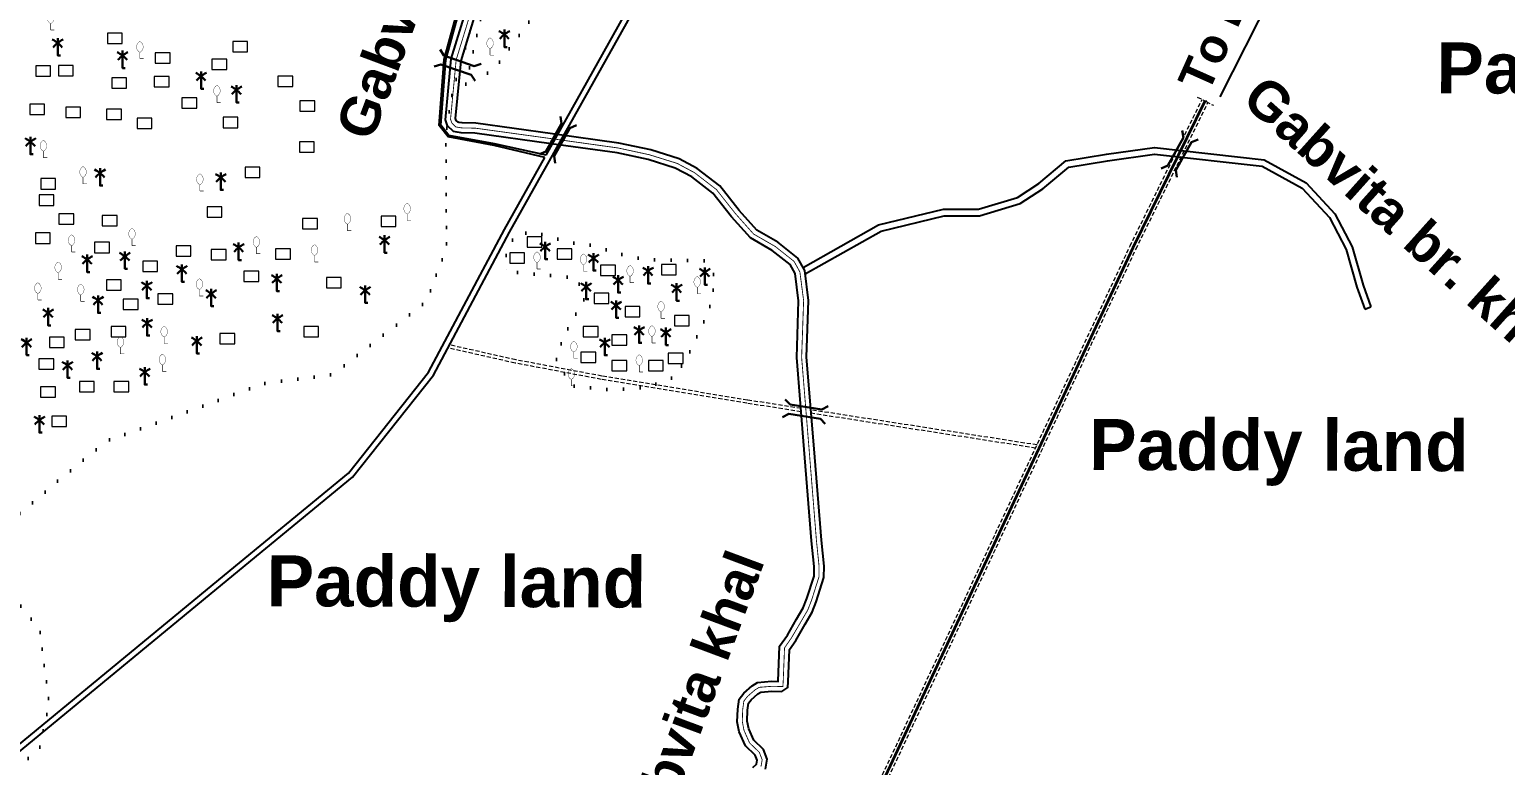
# Model space of a CAD drawing. Header units: millimetres. Extents: x 103 to 36356, y -175259 to -48.
# Drawn here: x 24330 to 26115, y -174009 to -173118 of the extents above; entities that cross this region are included whole.
import ezdxf

# ---------------------------------------------------------------- set-up
doc = ezdxf.new("R2010")
doc.units = ezdxf.units.MM
doc.header["$MEASUREMENT"] = 0
for name, pattern in [('CENTERX2', [4, 2.5, -0.5, 0.5, -0.5]), ('DASHED2', [0.375, 0.25, -0.125]), ('DOT2', [0.125, 0, -0.125]), ('HIDDENX2', [0.75, 0.5, -0.25])]:
    doc.linetypes.add(name, pattern=pattern)
for name, color, linetype, lineweight in [('Bridge or Culvert', 7, 'Continuous', 25), ('Earthan Road', 7, 'DASHED2', 9), ('HOUSE', 144, 'Continuous', 18), ('PUCCA ROAD', 1, 'Continuous', 30), ('Rail Line', 14, 'TRACKS', 35)]:
    doc.layers.add(name, color=color, linetype=linetype, lineweight=lineweight)
for name, color, linetype in [('Home Stead', 151, 'Continuous'), ('Khal', 4, 'Continuous'), ('TEXT', 5, 'Continuous'), ('Trees', 77, 'Continuous')]:
    doc.layers.add(name, color=color, linetype=linetype)
doc.styles.get("Standard").update_dxf_attribs({"font": 'arial.ttf'})
doc.styles.add('sum', font='arialbd.ttf')
doc.linetypes.add('TRACKS', pattern='A,0.15,[130,ltypeshp.shx,S=0.25,R=0,X=0,Y=0],0.15', length=0.3)
doc.dimstyles.get("Standard").update_dxf_attribs({"dimtxt": 0.18, "dimasz": 0.18, "dimexe": 0.18, "dimexo": 0.0625, "dimgap": 0.09, "dimtad": 0, "dimtih": 1, "dimtoh": 1, "dimdec": 4, "dimzin": 0, "dimdsep": 46, "dimtxsty": 'Standard', "dimblk": 'DATUMBLANK', "dimcen": 0.09, "dimadec": 0, "dimazin": 0, "dimtfac": 1, "dimtdec": 4, "dimtofl": 0, "dimtmove": 0, "dimatfit": 3, "dimfxl": 1, "dimtolj": 1, "dimtzin": 0, "dimarcsym": 0})

# ---------------------------------------------------------------- blocks, each defined once
blk = doc.blocks.new('A$C7FEE66E4')
at = {"layer": 'Trees', "linetype": 'Continuous', "const_width": 0.000142}
blk.add_lwpolyline([(0, 0.00001, 0.606435), (0, 0.00493, 0.606435)], format="xyb", close=True, dxfattribs=at)
at = {"layer": 'Trees', "linetype": 'Continuous', "const_width": 0.000252}
for points in [[(0, 0.00001), (0, -0.00287)], [(0, -0.00287), (0.00172, -0.00287)]]:
    blk.add_lwpolyline(points, dxfattribs=at)
blk = doc.blocks.new('A$C01DB3217')
at = {"layer": 'Trees', "color": 1, "lineweight": 30}
blk.add_lwpolyline([(0, 0.0028), (0, -0.00714), (0.00154, -0.00714)], dxfattribs=at)
for centre, start, end in [((-0.01201, -0.01535), 41.24911, 62.67823), ((0.01201, -0.01535), 117.32177, 138.75089)]:
    blk.add_arc(centre, 0.01949, start, end, dxfattribs=at)
blk = doc.blocks.new('_DatumBlank')
at = {"color": 0, "linetype": 'ByBlock', "lineweight": -2}
for p, q in [((0, 0.577), (-1, 0)), ((0, -0.577), (0, 0.577)), ((-1, 0), (0, -0.577))]:
    blk.add_line(p, q, dxfattribs=at)
blk = doc.blocks.new('A$C3B865840')
at = {"layer": 'Bridge or Culvert', "color": 7, "linetype": 'Continuous', "lineweight": 30}
for points in [[(0, 43.6), (13.8, 33.1), (91.3, 33.3), (105, 44.2)], [(0.2, 0), (13.9, 10.6), (91.4, 10.9), (105.2, 0.2)]]:
    blk.add_lwpolyline(points, dxfattribs=at)

msp = doc.modelspace()

# ---------------------------------------------------------------- linework, layer by layer
at = {"layer": 'Earthan Road', "color": 7, "linetype": 'HIDDENX2', "ltscale": 10}
for points in [[(24795.2, -175174.2), (24858.8, -175061.3), (25044.5, -174682.6), (25222.8, -174310), (25361.4, -174020.4), (25660.8, -173380.4), (25747.9, -173203)], [(24802, -175178.4), (24865.9, -175065), (25051.7, -174686.1), (25230, -174313.5), (25368.6, -174023.8), (25668, -173383.9), (25755, -173206.8)], [(25742.1, -173200.2), (25752.1, -173205.1), (25751.9, -173206.3), (25753, -173204.2), (25752.7, -173205.5), (25761.5, -173210.1)], [(25262.8, -173581), (25197.2, -173570.8), (25021.1, -173541.9), (24916.8, -173522.1), (24835.6, -173503.9)], [(25262.5, -173576.9), (25197.9, -173566.9), (25021.8, -173537.9), (24917.6, -173518.2), (24837.6, -173500.2)], [(25548.2, -173621.2), (25274.7, -173578.8)], [(25546.4, -173625), (25275, -173582.9)]]:
    msp.add_lwpolyline(points, dxfattribs=at)
at = {"layer": 'Home Stead', "color": 7, "linetype": 'DOT2', "lineweight": 50, "ltscale": 159.474072, "flags": 128}
for points in [[(24857.4, -173184.4), (24874.8, -173106.8), (24883.3, -173049.2), (24881.9, -173022.4), (24892.1, -172993.7), (24916.7, -172954.7), (24922.4, -172914.1), (24919.5, -172901.1), (24916.2, -172895.6), (24906.9, -172876.9), (24866.6, -172797.4), (24853.7, -172763.3), (24853.7, -172728.4), (24855.7, -172662), (24850.7, -172649.4), (24829.8, -172641.5), (24809.6, -172632.6), (24777.8, -172614.6), (24771.7, -172605.7), (24764.1, -172530.4), (24771, -172479.5), (24762.6, -172396.5), (24760.6, -172362.5), (24769.2, -172174.5), (24771.7, -172155.5), (24788.5, -172149.9), (24835.9, -172148), (24880.6, -172146.3), (24957.1, -172098.3), (24969.9, -172085.1), (24979, -172063.9), (24999.6, -172029.4), (25015.4, -172029.4), (25050, -172033.4), (25124.1, -172026.5), (25168.4, -172010.9), (25231.8, -171975), (25305.3, -171956.4), (25395.3, -171995.8), (25521.8, -172128.1), (25531.6, -172298.6), (25426.6, -172450), (25253.9, -172671.4), (25068.4, -173039.8), (25035.5, -173041.7), (24988.6, -173054.3), (24957.9, -173062.6), (24941.1, -173099.4), (24913.4, -173137), (24890.7, -173167.7), (24857.4, -173184.4)], [(24176.5, -174131.2), (24179.5, -173947.3), (24157.5, -173917), (24123.3, -173911.6), (24086, -173928.3), (24040.7, -173977.8), (24008.8, -174001.1), (23991.2, -174009.4), (23976.2, -174001.4), (23966.6, -173980.8), (23964.6, -173945.6), (23971.5, -173889.7), (24006.1, -173796.2), (24007.9, -173747.9), (23994.2, -173721.7), (23944.1, -173712.1), (23900.5, -173720.5), (23833.5, -173756.7), (23814.7, -173757.9), (23803.3, -173744.7), (23808.9, -173714.6), (23822.9, -173645.2), (23800.3, -173586.4), (23768.2, -173531.8), (23778.2, -173489.2), (23811.5, -173424.5), (23826.8, -173365.5), (23809.9, -173318.5), (23733.8, -173208.6), (23716.8, -173123.6), (23695.3, -173047.2), (23690.8, -172971.7), (23708.1, -172944.9), (23828.8, -172865.7), (23971.5, -172779.4), (24144.6, -172667.2), (24227.9, -172579.2), (24395.7, -172366.2), (24423.5, -172295.4), (24479.3, -172221.9), (24517.7, -172194.5), (24581.2, -172166.2), (24645.4, -172137.7), (24741.9, -172111.8), (24796.2, -172074.6), (24840.7, -172037.4), (24862.5, -172017), (24869.1, -172005.4), (24903.4, -172018.7), (24990.6, -172048.7), (24979, -172073), (24964.9, -172101.8), (24925.6, -172128.7), (24892.8, -172149.7), (24877.2, -172152.5), (24834.3, -172153.4), (24791.2, -172156.3), (24768.9, -172165.8), (24761.6, -172174.9), (24763.3, -172197.5), (24762.7, -172253), (24754.8, -172369.3), (24753.2, -172392.3), (24765.8, -172503.6), (24757.4, -172557.3), (24765.5, -172632.9), (24772.7, -172646.9), (24780.4, -172656.9), (24819, -172678), (24840.4, -172685.2), (24850.9, -172694), (24853.4, -172700), (24844.3, -172791.8), (24865.4, -172844.2), (24913.2, -172934.4), (24905.5, -172973.3), (24880.1, -173020.6), (24864.7, -173112.2), (24840, -173199.5), (24833.2, -173245.7), (24833.9, -173383.5), (24809.4, -173447.8), (24696.6, -173536.1), (24612.8, -173546.9), (24522.9, -173580.3), (24424.8, -173615.7), (24374.9, -173655.6), (24307.8, -173712.7), (24309.6, -173804.3), (24342.2, -173845.4), (24353.1, -173934.3), (24341.9, -173988), (24253.6, -174067.6), (24176.5, -174131.2)], [(24919.9, -173412.7), (24992, -173419.1), (25000.3, -173444.8), (24977.8, -173486), (24966.2, -173516.2), (24984.9, -173549.7), (25033.8, -173554.8), (25076.3, -173551.6), (25111, -173538.7), (25129.1, -173506.6), (25151.6, -173458.3), (25159.3, -173418.5), (25145.8, -173398.5), (25113.6, -173397.9), (25071.8, -173396.6), (25043.5, -173390.2), (25007.4, -173379.2), (24981, -173376), (24937.3, -173363.1), (24916, -173368), (24905.5, -173393), (24901.9, -173407.1), (24919.9, -173412.7)]]:
    msp.add_lwpolyline(points, dxfattribs=at)
at = {"layer": 'HOUSE'}
for points in [[(24423.8, -173135.2), (24441.7, -173135.2), (24441.7, -173122.7), (24423.8, -173122.7), (24423.8, -173135.2)], [(24575.4, -173145.5), (24593.3, -173145.5), (24593.3, -173133), (24575.4, -173133), (24575.4, -173145.5)], [(24481.7, -173159.2), (24499.6, -173159.2), (24499.6, -173146.7), (24481.7, -173146.7), (24481.7, -173159.2)], [(24550.2, -173166.8), (24568.2, -173166.8), (24568.2, -173154.3), (24550.2, -173154.3), (24550.2, -173166.8)], [(24337.1, -173175), (24355.1, -173175), (24355.1, -173162.5), (24337.1, -173162.5), (24337.1, -173175)], [(24364.4, -173174.5), (24382.3, -173174.5), (24382.3, -173161.9), (24364.4, -173161.9), (24364.4, -173174.5)], [(24429, -173189.5), (24446.9, -173189.5), (24446.9, -173176.9), (24429, -173176.9), (24429, -173189.5)], [(24480.5, -173187.9), (24498.5, -173187.9), (24498.5, -173175.3), (24480.5, -173175.3), (24480.5, -173187.9)], [(24630, -173187.2), (24647.9, -173187.2), (24647.9, -173174.7), (24630, -173174.7), (24630, -173187.2)], [(24329.9, -173221.2), (24347.8, -173221.2), (24347.8, -173208.6), (24329.9, -173208.6), (24329.9, -173221.2)], [(24373.3, -173225.1), (24391.2, -173225.1), (24391.2, -173212.5), (24373.3, -173212.5), (24373.3, -173225.1)], [(24513.9, -173213.6), (24531.9, -173213.6), (24531.9, -173201.1), (24513.9, -173201.1), (24513.9, -173213.6)], [(24656.7, -173217.3), (24674.6, -173217.3), (24674.6, -173204.7), (24656.7, -173204.7), (24656.7, -173217.3)], [(24422.8, -173227.3), (24440.8, -173227.3), (24440.8, -173214.8), (24422.8, -173214.8), (24422.8, -173227.3)], [(24459.6, -173238.4), (24477.5, -173238.4), (24477.5, -173225.9), (24459.6, -173225.9), (24459.6, -173238.4)], [(24563.7, -173237.3), (24581.7, -173237.3), (24581.7, -173224.7), (24563.7, -173224.7), (24563.7, -173237.3)], [(24656.1, -173266.8), (24674, -173266.8), (24674, -173254.2), (24656.1, -173254.2), (24656.1, -173266.8)], [(24590.3, -173297.6), (24608.2, -173297.6), (24608.2, -173285), (24590.3, -173285), (24590.3, -173297.6)], [(24343.2, -173311.5), (24361.1, -173311.5), (24361.1, -173298.9), (24343.2, -173298.9), (24343.2, -173311.5)], [(24341.1, -173331.3), (24359, -173331.3), (24359, -173318.7), (24341.1, -173318.7), (24341.1, -173331.3)], [(24544.3, -173345.4), (24562.2, -173345.4), (24562.2, -173332.9), (24544.3, -173332.9), (24544.3, -173345.4)], [(24365.1, -173353.9), (24383.1, -173353.9), (24383.1, -173341.4), (24365.1, -173341.4), (24365.1, -173353.9)], [(24417.6, -173356), (24435.5, -173356), (24435.5, -173343.5), (24417.6, -173343.5), (24417.6, -173356)], [(24659.8, -173359.6), (24677.7, -173359.6), (24677.7, -173347), (24659.8, -173347), (24659.8, -173359.6)], [(24754.7, -173356.7), (24772.6, -173356.7), (24772.6, -173344.2), (24754.7, -173344.2), (24754.7, -173356.7)], [(24336.8, -173377.3), (24354.7, -173377.3), (24354.7, -173364.7), (24336.8, -173364.7), (24336.8, -173377.3)], [(24931.4, -173381.7), (24949.3, -173381.7), (24949.3, -173369.2), (24931.4, -173369.2), (24931.4, -173381.7)], [(24408.3, -173388.6), (24426.3, -173388.6), (24426.3, -173376), (24408.3, -173376), (24408.3, -173388.6)], [(24506.8, -173392.8), (24524.7, -173392.8), (24524.7, -173380.3), (24506.8, -173380.3), (24506.8, -173392.8)], [(24549.3, -173397.1), (24567.2, -173397.1), (24567.2, -173384.5), (24549.3, -173384.5), (24549.3, -173397.1)], [(24627.2, -173396.4), (24645.1, -173396.4), (24645.1, -173383.8), (24627.2, -173383.8), (24627.2, -173396.4)], [(24910.5, -173401.3), (24928.4, -173401.3), (24928.4, -173388.7), (24910.5, -173388.7), (24910.5, -173401.3)], [(24967.6, -173396.3), (24985.5, -173396.3), (24985.5, -173383.8), (24967.6, -173383.8), (24967.6, -173396.3)], [(24466.4, -173411.2), (24484.3, -173411.2), (24484.3, -173398.7), (24466.4, -173398.7), (24466.4, -173411.2)], [(24588.9, -173423.3), (24606.9, -173423.3), (24606.9, -173410.7), (24588.9, -173410.7), (24588.9, -173423.3)], [(25020.3, -173416.3), (25038.2, -173416.3), (25038.2, -173403.8), (25020.3, -173403.8), (25020.3, -173416.3)], [(25093.8, -173415.5), (25111.7, -173415.5), (25111.7, -173403), (25093.8, -173403), (25093.8, -173415.5)], [(24422.5, -173433.9), (24440.4, -173433.9), (24440.4, -173421.3), (24422.5, -173421.3), (24422.5, -173433.9)], [(24688.8, -173431.1), (24706.7, -173431.1), (24706.7, -173418.5), (24688.8, -173418.5), (24688.8, -173431.1)], [(24443, -173457.2), (24461, -173457.2), (24461, -173444.7), (24443, -173444.7), (24443, -173457.2)], [(24484.8, -173450.9), (24502.8, -173450.9), (24502.8, -173438.3), (24484.8, -173438.3), (24484.8, -173450.9)], [(25012.5, -173450.1), (25030.4, -173450.1), (25030.4, -173437.6), (25012.5, -173437.6), (25012.5, -173450.1)], [(25050, -173466), (25067.9, -173466), (25067.9, -173453.5), (25050, -173453.5), (25050, -173466)], [(24384.8, -173494.1), (24402.8, -173494.1), (24402.8, -173481.6), (24384.8, -173481.6), (24384.8, -173494.1)], [(24428.2, -173490.5), (24446.1, -173490.5), (24446.1, -173478), (24428.2, -173478), (24428.2, -173490.5)], [(24661.2, -173490.5), (24679.1, -173490.5), (24679.1, -173478), (24661.2, -173478), (24661.2, -173490.5)], [(24999.4, -173490.5), (25017.4, -173490.5), (25017.4, -173477.9), (24999.4, -173477.9), (24999.4, -173490.5)], [(25109.7, -173477.1), (25127.6, -173477.1), (25127.6, -173464.6), (25109.7, -173464.6), (25109.7, -173477.1)], [(24353.7, -173503.3), (24371.6, -173503.3), (24371.6, -173490.8), (24353.7, -173490.8), (24353.7, -173503.3)], [(24559.9, -173499), (24577.8, -173499), (24577.8, -173486.4), (24559.9, -173486.4), (24559.9, -173499)], [(25034.1, -173500.3), (25052, -173500.3), (25052, -173487.8), (25034.1, -173487.8), (25034.1, -173500.3)], [(24340.9, -173529.5), (24358.8, -173529.5), (24358.8, -173517), (24340.9, -173517), (24340.9, -173529.5)], [(24996.6, -173521.6), (25014.5, -173521.6), (25014.5, -173509), (24996.6, -173509), (24996.6, -173521.6)], [(25102.1, -173522.7), (25120.1, -173522.7), (25120.1, -173510.1), (25102.1, -173510.1), (25102.1, -173522.7)], [(25034.1, -173531.4), (25052, -173531.4), (25052, -173518.9), (25034.1, -173518.9), (25034.1, -173531.4)], [(25078.2, -173531.4), (25096.2, -173531.4), (25096.2, -173518.9), (25078.2, -173518.9), (25078.2, -173531.4)], [(24343, -173563.5), (24361, -173563.5), (24361, -173550.9), (24343, -173550.9), (24343, -173563.5)], [(24389.9, -173557), (24407.9, -173557), (24407.9, -173544.5), (24389.9, -173544.5), (24389.9, -173557)], [(24431.7, -173557), (24449.6, -173557), (24449.6, -173544.5), (24431.7, -173544.5), (24431.7, -173557)], [(24356.5, -173598.9), (24374.4, -173598.9), (24374.4, -173586.3), (24356.5, -173586.3), (24356.5, -173598.9)]]:
    msp.add_lwpolyline(points, dxfattribs=at)
at = {"layer": 'Khal', "color": 3, "lineweight": 25, "ltscale": 0.1}
for points in [[(25204.6, -174011.7), (25208.7, -174007.7), (25209.6, -174002.9), (25207.2, -173996.6), (25195.5, -173985.4), (25188, -173968.5), (25185.7, -173956.3), (25186.2, -173941.1), (25187.9, -173929), (25193.6, -173921.5), (25203.5, -173912.9), (25210.3, -173908.8), (25227, -173907.3), (25235.2, -173907.5), (25235.2, -173907.3), (25236.9, -173864.9), (25246.2, -173851.5), (25257.4, -173832.2), (25265.5, -173818.4), (25269.9, -173807.2), (25278.5, -173779.9), (25278.6, -173768.4), (25275.4, -173737.4), (25266.6, -173626.8), (25257.5, -173515.4), (25259.8, -173446.9), (25255.5, -173413.8), (25249.6, -173403), (25228, -173385.9), (25201.5, -173370.7), (25178.8, -173345.1), (25156.2, -173316.4), (25130.6, -173296.8), (25110.6, -173286.1), (25077.9, -173275.8), (25040.4, -173267.7), (24960.6, -173256.6), (24868.2, -173243.8), (24851.7, -173243.5), (24846.8, -173242.7), (24842.2, -173241.9), (24835.3, -173235), (24832.7, -173227.9), (24839.7, -173154), (24858.4, -173092.7)], [(25219.8, -174013.7), (25222, -174001.7), (25217.4, -173989.8), (25205.5, -173978.4), (25199.6, -173964.9), (25197.7, -173955.4), (25198.2, -173942.1), (25199.3, -173933.7), (25202.4, -173929.7), (25210.6, -173922.6), (25214.1, -173920.5), (25227.4, -173919.4), (25239.4, -173919.6), (25246.7, -173914.9), (25247.2, -173907.9), (25248.7, -173868.9), (25256.3, -173857.9), (25267.8, -173838.3), (25276.4, -173823.6), (25281.2, -173811.2), (25290.4, -173781.8), (25290.6, -173767.8), (25287.4, -173736.3), (25278.5, -173625.9), (25269.5, -173515.1), (25271.9, -173446.3), (25267.2, -173410), (25258.9, -173395.1), (25234.8, -173375.9), (25209.2, -173361.3), (25188, -173337.3), (25164.6, -173307.7), (25137.1, -173286.7), (25115.3, -173275), (25081, -173264.2), (25042.5, -173255.9), (24962.3, -173244.7), (24869.2, -173231.8), (24852.8, -173231.5), (24848.7, -173230.8), (24847.9, -173230.7), (24845.7, -173228.4), (24844.9, -173226.3), (24851.5, -173156.4), (24870.1, -173095.4)]]:
    msp.add_lwpolyline(points, dxfattribs=at)
at = {"layer": 'Khal', "color": 7, "linetype": 'CENTERX2', "lineweight": 30, "ltscale": 5}
msp.add_lwpolyline([(25214.3, -174010.7, 1.01, 1.01, 0), (25215.8, -174002.3, 1.01, 1.01, 0), (25212.3, -173993.2, 1.01, 1.01, 0), (25200.5, -173981.9, 1.01, 1.01, 0), (25193.8, -173966.7, 1.01, 1.01, 0), (25191.7, -173955.9, 1.01, 1.01, 0), (25192.2, -173941.6, 1.01, 1.01, 0), (25193.6, -173931.3, 1.01, 1.01, 0), (25198, -173925.6, 1.01, 1.01, 0), (25207, -173917.8, 1.01, 1.01, 0), (25212.2, -173914.6, 1.01, 1.01, 0), (25227.2, -173913.4, 1.01, 1.01, 0), (25240.8, -173913.6, 1.01, 1.01, 0), (25241.2, -173907.6, 1.01, 1.01, 0), (25242.8, -173866.9, 1.01, 1.01, 0), (25251.2, -173854.7, 1.01, 1.01, 0), (25262.6, -173835.3, 1.01, 1.01, 0), (25270.9, -173821, 1.01, 1.01, 0), (25275.5, -173809.2, 1.01, 1.01, 0), (25284.5, -173780.8, 1.01, 1.01, 0), (25284.6, -173768.1, 1.01, 1.01, 0), (25281.4, -173736.9, 1.01, 1.01, 0), (25272.5, -173626.3, 1.01, 1.01, 0), (25263.5, -173515.3, 1.01, 1.01, 0), (25265.9, -173446.6, 1.01, 1.01, 0), (25261.4, -173411.9, 1.01, 1.01, 0), (25254.3, -173399, 1.01, 1.01, 0), (25231.4, -173380.9, 1.01, 1.01, 0), (25205.4, -173366, 1.01, 1.01, 0), (25183.4, -173341.2, 1.01, 1.01, 0), (25160.4, -173312.1, 1.01, 1.01, 0), (25133.9, -173291.7, 1.01, 1.01, 0), (25113, -173280.5, 1.01, 1.01, 0), (25079.4, -173270, 1.01, 1.01, 0), (25041.5, -173261.8, 1.01, 1.01, 0), (24961.4, -173250.6, 1.01, 1.01, 0), (24868.7, -173237.8, 1.01, 1.01, 0), (24852.2, -173237.5, 1.01, 1.01, 0), (24847.8, -173236.8, 1.01, 1.01, 0), (24845.1, -173236.3, 1.01, 1.01, 0), (24840.5, -173231.7, 1.01, 1.01, 0), (24838.8, -173227.1, 1.01, 1.01, 0), (24845.6, -173155.2, 1.01, 1.01, 0), (24864.3, -173094.1, 1.01, 1.01, 0)], format="xyseb", dxfattribs=at)
at = {"layer": 'Khal', "lineweight": 25, "ltscale": 0.1}
for points in [[(25265.2, -173406.5), (25356.5, -173354.8), (25434.9, -173335.9), (25477.5, -173335.9), (25524.5, -173321.6), (25550.5, -173304.7), (25583.2, -173277.4), (25632.4, -173269.3), (25690.3, -173261.2), (25822.9, -173276), (25873.9, -173303.9), (25908.5, -173341.4), (25929.6, -173381.6), (25942.8, -173427.9), (25952.2, -173454)], [(25267.7, -173414.3), (25359.5, -173362.3), (25435.9, -173343.9), (25478.7, -173343.9), (25527.9, -173328.9), (25555.3, -173311.1), (25586.6, -173285), (25633.6, -173277.2), (25690.4, -173269.2), (25820.5, -173283.8), (25868.9, -173310.3), (25901.9, -173346), (25922.2, -173384.6), (25935.2, -173430.3), (25944.7, -173456.7)], [(25944.7, -173456.7), (25952.2, -173454)]]:
    msp.add_lwpolyline(points, dxfattribs=at)
at = {"layer": 'PUCCA ROAD', "lineweight": 25}
for points in [[(23771.6, -174569.7), (23796.6, -174511.2), (23961, -174304.3), (24107.2, -174167.2), (24243.4, -174053.2), (24562.9, -173789.9), (24720.4, -173660.1), (24818.1, -173536.8), (24910.2, -173363.7), (25060.9, -173094.5), (25249.9, -172748.9), (25345.7, -172581.7), (25440.8, -172464.9), (25505.1, -172403.5)], [(24954.3, -173270.7), (25054.8, -173091.1), (25243.8, -172745.5), (25339.9, -172577.7), (25435.6, -172460.1), (25500.6, -172398.2)], [(24952.8, -173273.4), (24891.7, -173258.7), (24835.8, -173248.5), (24825, -173234.7), (24831, -173154.8), (24849.2, -173088.6)], [(24954.3, -173270.7), (24892, -173256.7), (24836.9, -173246.7), (24827.1, -173234.1), (24833, -173155.2), (24851.1, -173089)], [(23792, -174505.7), (23955.8, -174299.5), (24102.5, -174162), (24238.9, -174047.8), (24558.5, -173784.5), (24715.4, -173655.2), (24812.2, -173533), (24904.1, -173360.4), (24952.8, -173273.4)]]:
    msp.add_lwpolyline(points, dxfattribs=at)
at = {"layer": 'Rail Line', "color": 212, "ltscale": 10, "true_color": 0xc529d6}
msp.add_lwpolyline([(24798.7, -175176.1), (24862.4, -175063.1), (25048.1, -174684.3), (25226.4, -174311.8), (25365, -174022.1), (25664.4, -173382.1), (25751.5, -173204.8)], dxfattribs=at)

# ---------------------------------------------------------------- block references
at = {"layer": 'Khal', "lineweight": 25, "ltscale": 0.1, "zscale": 0.5}
for p, xscale, yscale, rotation in [((24818.9, -173163.3), 0.5000000000165719, 0.5000000000327418, 340.7033181146503), ((24965.2, -173280.2), 0.5000000000213705, 0.5000000000218279, 60.5144335137791), ((25717.3, -173297.2), 0.5000000000213705, 0.5000000000218279, 60.5144335137791), ((25240.2, -173587.6), 0.5000000000083059, 0.5000000000253992, 350.8598774942536)]:
    msp.add_blockref('A$C3B865840', p, dxfattribs=dict(at, xscale=xscale, yscale=yscale, rotation=rotation))
at = {"layer": 'Trees', "linetype": 'DOT2', "ltscale": 0.2, "xscale": 2684.416169053271, "yscale": 2684.416169053275, "zscale": 2684.41616905327}
for p in [(24355.1, -173111.4), (24463, -173146.1), (24886.6, -173141.7), (24556.2, -173199.2), (24346.3, -173265.7), (24394.3, -173297.5), (24535.6, -173306.3), (24786.3, -173341.9), (24714.1, -173354.1), (24380.4, -173380.1), (24453.5, -173372.3), (24604, -173382.1), (24674.3, -173392), (24943.4, -173400.7), (24999.7, -173403.2), (24364.2, -173413), (25056, -173417.2), (24339.6, -173438.1), (24391.5, -173439.7), (24535.1, -173433.2), (25137.2, -173430.6), (25093.5, -173460.3), (24492.4, -173490.7), (25082.4, -173490.1), (24439.5, -173503.3), (24988, -173508.9), (24490.3, -173524.5), (25067.1, -173525.3), (24984.9, -173542)]:
    msp.add_blockref('A$C7FEE66E4', p, dxfattribs=at)
at = {"layer": 'Trees', "ltscale": 0.1, "xscale": 2116.853959373475, "yscale": 2116.853959373471, "zscale": 2116.853959373464}
for p in [(24903.9, -173124.5), (24363.6, -173134.7), (24442.1, -173149.9), (24537, -173175), (24579.8, -173191.5), (24330.6, -173254.2), (24414.8, -173292.2), (24560.9, -173297.5), (24759, -173373.4), (24399.2, -173396.8), (24444.9, -173392.9), (24582.5, -173382.3), (24953.3, -173381.4), (25011.7, -173395), (24513.9, -173408.7), (25077.7, -173410.9), (25146.3, -173412.2), (24471.3, -173428.5), (24628.6, -173419.9), (24735.6, -173434.2), (25002.8, -173429.7), (25041.5, -173421.8), (25112.3, -173431.5), (24412.4, -173446.3), (24549.2, -173438.1), (25039, -173452.2), (24352, -173461.4), (24629.4, -173468.3), (24471.7, -173473.8), (25066.9, -173482.7), (25099.3, -173485.2), (24326, -173497.4), (24531.8, -173495.4), (25025.3, -173497.6), (24411.2, -173514.1), (24375.6, -173524.9), (24468.9, -173533.1), (24341.5, -173591.1)]:
    msp.add_blockref('A$C01DB3217', p, dxfattribs=at)

# ---------------------------------------------------------------- texts
at = {"layer": 'TEXT', "color": 7, "attachment_point": 1, "style": 'sum'}
for s, insert, char_height, width, rotation in [('Gabvita khal', (24698.9, -173238.8), 47.386, 917.271, 69.5574), ('To Dhaka ', (25717.7, -173180.2), 41.07, 795.064, 65.9071), ('Paddy land ', (26031.5, -173134), 61.601, 1192.452, 359.7933), ('Gabvita br. khal-2', (25825.6, -173170.4), 47.386, 917.271, 318.1195), ('Paddy land ', (25611.4, -173589.8), 61.601, 1192.452, 359.7933), ('Gabvita khal', (25037.4, -174113.9), 47.386, 917.271, 69.5574), ('Paddy land ', (24616.5, -173754.8), 61.601, 1192.452, 359.7933)]:
    msp.add_mtext(s, dxfattribs=dict(at, insert=insert, char_height=char_height, width=width, rotation=rotation))

# ---------------------------------------------------------------- leaders
at = {"layer": 'TEXT', "color": 0, "lineweight": 25}
msp.add_leader([(25885.1, -172970.1), (25769.4, -173199.9)], dimstyle='Standard', override={"dimscale": 0.5, "dimasz": 125, "dimgap": 0.09, "dimtad": 0}, dxfattribs=at)

doc.saveas('drawing.dxf')
